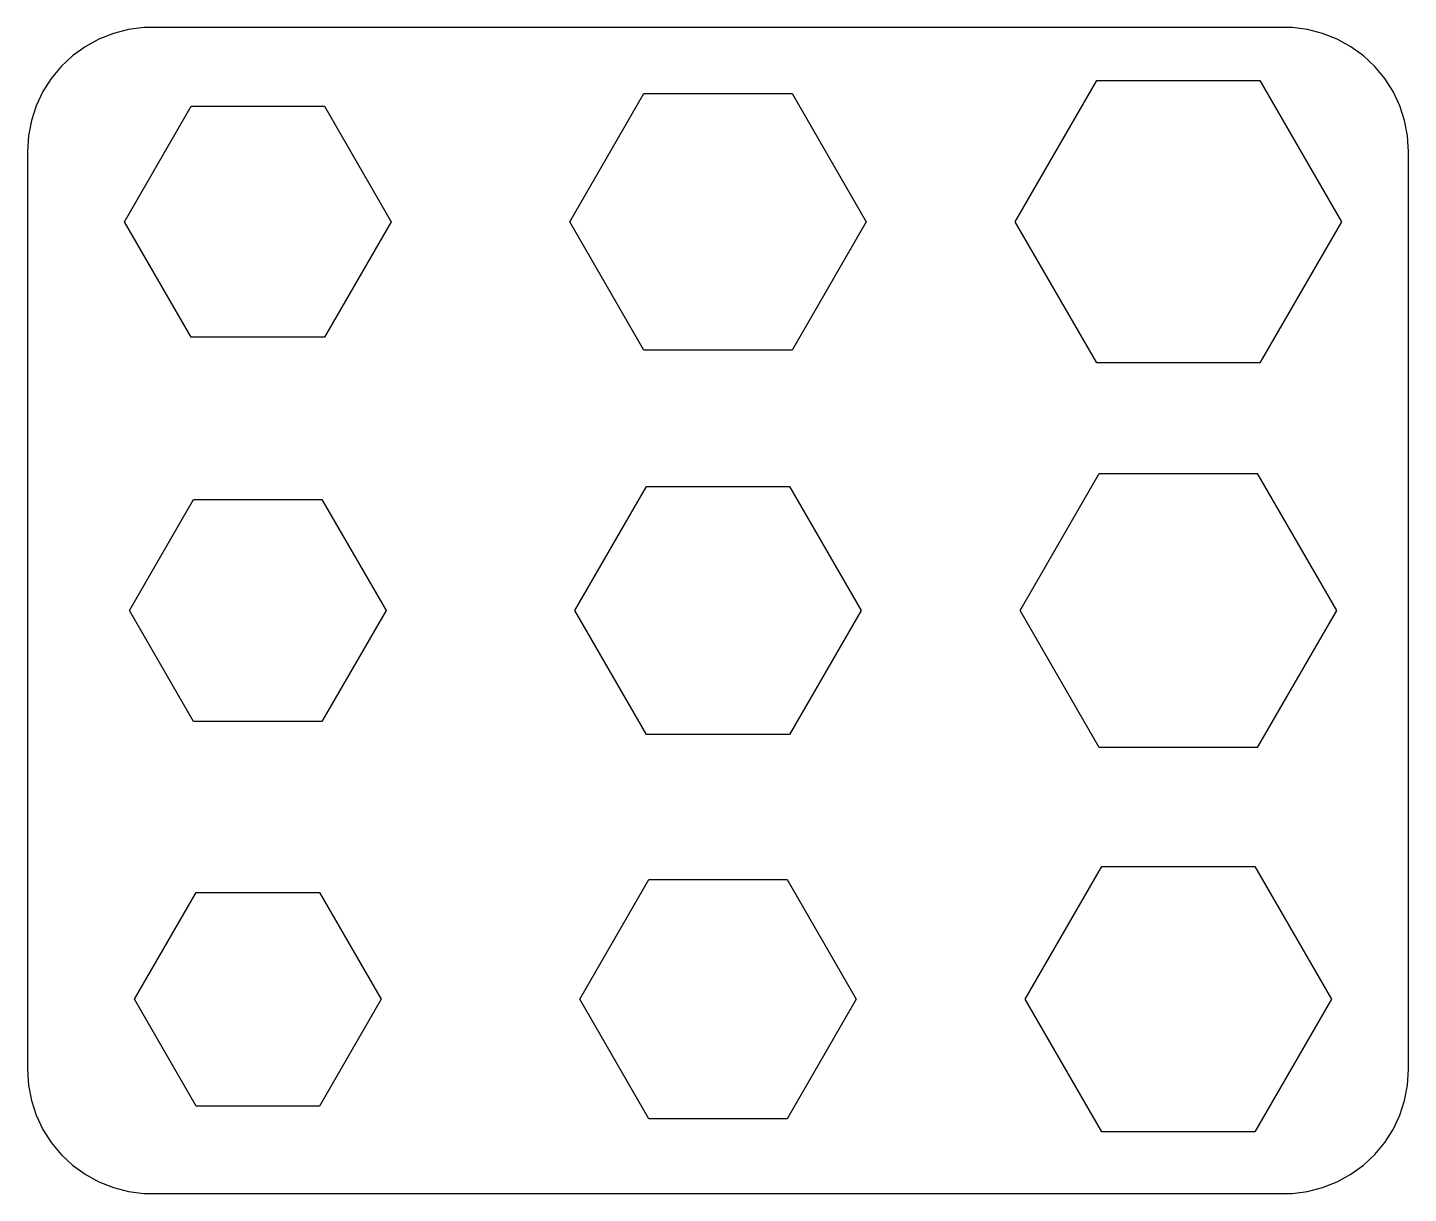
# Model space of a CAD drawing. Header units: metres. Extents: x -27.8 to 27.8, y 33.5 to 80.5.
import ezdxf

# ---------------------------------------------------------------- set-up
doc = ezdxf.new("R2010")
doc.units = ezdxf.units.M

msp = doc.modelspace()

# ---------------------------------------------------------------- linework, layer by layer
for p, q in [((-24.3551, 80.2501), (-24.9389, 80.0189)), ((-23.7469, 80.4062), (-24.3551, 80.2501)), ((-23.1239, 80.4849), (-23.7469, 80.4062)), ((23.1239, 80.4849), (-23.1239, 80.4849)), ((23.7469, 80.4062), (23.1239, 80.4849)), ((24.3551, 80.2501), (23.7469, 80.4062)), ((24.9389, 80.0189), (24.3551, 80.2501)), ((-25.4891, 79.7164), (-25.9971, 79.3474)), ((-24.9389, 80.0189), (-25.4891, 79.7164)), ((25.4891, 79.7164), (24.9389, 80.0189)), ((25.9971, 79.3474), (25.4891, 79.7164)), ((-25.9971, 79.3474), (-26.4548, 78.9175)), ((26.4548, 78.9175), (25.9971, 79.3474)), ((-26.8551, 78.4337), (-27.1915, 77.9036)), ((-26.4548, 78.9175), (-26.8551, 78.4337)), ((26.8551, 78.4337), (26.4548, 78.9175)), ((27.1915, 77.9036), (26.8551, 78.4337)), ((-27.1915, 77.9036), (-27.4589, 77.3354)), ((11.97, 72.662), (15.255, 78.3518)), ((15.255, 78.3518), (21.825, 78.3518)), ((21.825, 78.3518), (25.11, 72.662)), ((27.4589, 77.3354), (27.1915, 77.9036)), ((-27.4589, 77.3354), (-27.6529, 76.7382)), ((-23.91, 72.662), (-21.225, 77.3126)), ((-21.225, 77.3126), (-15.855, 77.3126)), ((-15.855, 77.3126), (-13.17, 72.662)), ((-5.96999, 72.662), (-2.98499, 77.8322)), ((-2.98499, 77.8322), (2.98499, 77.8322)), ((2.98499, 77.8322), (5.96999, 72.662)), ((27.6529, 76.7382), (27.4589, 77.3354)), ((-27.6529, 76.7382), (-27.7706, 76.1215)), ((27.7706, 76.1215), (27.6529, 76.7382)), ((-27.7706, 76.1215), (-27.81, 75.4948)), ((27.81, 75.4948), (27.7706, 76.1215)), ((-27.81, 75.4948), (-27.81, 38.4983)), ((27.81, 38.4983), (27.81, 75.4948)), ((-21.225, 68.0115), (-23.91, 72.662)), ((-13.17, 72.662), (-15.855, 68.0115)), ((-2.98499, 67.4919), (-5.96999, 72.662)), ((5.96999, 72.662), (2.98499, 67.4919)), ((15.255, 66.9723), (11.97, 72.662)), ((25.11, 72.662), (21.825, 66.9723)), ((-15.855, 68.0115), (-21.225, 68.0115)), ((2.98499, 67.4919), (-2.98499, 67.4919)), ((21.825, 66.9723), (15.255, 66.9723)), ((12.17, 56.9965), (15.355, 62.5131)), ((15.355, 62.5131), (21.725, 62.5131)), ((21.725, 62.5131), (24.91, 56.9965)), ((-5.76999, 56.9965), (-2.88499, 61.9935)), ((-2.88499, 61.9935), (2.88499, 61.9935)), ((2.88499, 61.9935), (5.76999, 56.9965)), ((-23.71, 56.9965), (-21.125, 61.4739)), ((-21.125, 61.4739), (-15.955, 61.4739)), ((-15.955, 61.4739), (-13.37, 56.9965)), ((-21.125, 52.5192), (-23.71, 56.9965)), ((-13.37, 56.9965), (-15.955, 52.5192)), ((-2.88499, 51.9996), (-5.76999, 56.9965)), ((5.76999, 56.9965), (2.88499, 51.9996)), ((15.355, 51.48), (12.17, 56.9965)), ((24.91, 56.9965), (21.725, 51.48)), ((-15.955, 52.5192), (-21.125, 52.5192)), ((2.88499, 51.9996), (-2.88499, 51.9996)), ((21.725, 51.48), (15.355, 51.48)), ((12.37, 41.331), (15.455, 46.6744)), ((15.455, 46.6744), (21.625, 46.6744)), ((21.625, 46.6744), (24.71, 41.331)), ((-23.51, 41.331), (-21.025, 45.6352)), ((-21.025, 45.6352), (-16.055, 45.6352)), ((-16.055, 45.6352), (-13.57, 41.331)), ((-5.56999, 41.331), (-2.78499, 46.1548)), ((-2.78499, 46.1548), (2.78499, 46.1548)), ((2.78499, 46.1548), (5.56999, 41.331)), ((-21.025, 37.0269), (-23.51, 41.331)), ((-13.57, 41.331), (-16.055, 37.0269)), ((-2.78499, 36.5073), (-5.56999, 41.331)), ((5.56999, 41.331), (2.78499, 36.5073)), ((15.455, 35.9877), (12.37, 41.331)), ((24.71, 41.331), (21.625, 35.9877)), ((-27.81, 38.4983), (-27.7706, 37.8716)), ((27.7706, 37.8716), (27.81, 38.4983)), ((-27.7706, 37.8716), (-27.6529, 37.2548)), ((27.6529, 37.2548), (27.7706, 37.8716)), ((-27.6529, 37.2548), (-27.4589, 36.6577)), ((-16.055, 37.0269), (-21.025, 37.0269)), ((27.4589, 36.6577), (27.6529, 37.2548)), ((-27.4589, 36.6577), (-27.1915, 36.0895)), ((2.78499, 36.5073), (-2.78499, 36.5073)), ((27.1915, 36.0895), (27.4589, 36.6577)), ((-27.1915, 36.0895), (-26.8551, 35.5594)), ((21.625, 35.9877), (15.455, 35.9877)), ((26.8551, 35.5594), (27.1915, 36.0895)), ((-26.8551, 35.5594), (-26.4548, 35.0755)), ((-26.4548, 35.0755), (-25.9971, 34.6457)), ((25.9971, 34.6457), (26.4548, 35.0755)), ((26.4548, 35.0755), (26.8551, 35.5594)), ((-25.9971, 34.6457), (-25.4891, 34.2766)), ((25.4891, 34.2766), (25.9971, 34.6457)), ((-25.4891, 34.2766), (-24.9389, 33.9741)), ((-24.9389, 33.9741), (-24.3551, 33.743)), ((24.3551, 33.743), (24.9389, 33.9741)), ((24.9389, 33.9741), (25.4891, 34.2766)), ((-24.3551, 33.743), (-23.7469, 33.5868)), ((-23.7469, 33.5868), (-23.1239, 33.5081)), ((-23.1239, 33.5081), (23.1239, 33.5081)), ((23.1239, 33.5081), (23.7469, 33.5868)), ((23.7469, 33.5868), (24.3551, 33.743))]:
    msp.add_line(p, q)

doc.saveas('drawing.dxf')
